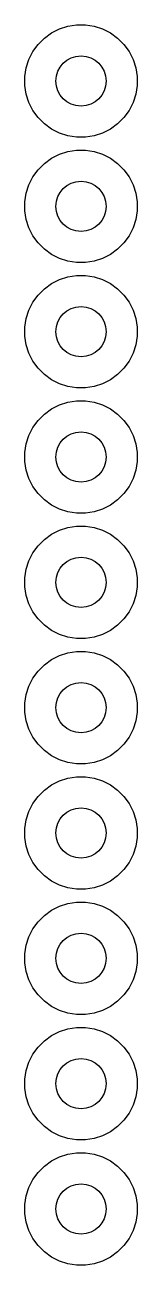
# Model space of a CAD drawing. Header units: inches. Extents: x 0.72 to 5.5, y -3.5 to -0.89.
# Drawn here: x 4.812 to 4.902, y -3.501 to -2.511 of the extents above; entities that cross this region are included whole.
import ezdxf

# ---------------------------------------------------------------- set-up
doc = ezdxf.new("R2010")
doc.units = ezdxf.units.IN
doc.header["$MEASUREMENT"] = 0
doc.layers.add('B.Cu', color=153, linetype='CONTINUOUS', true_color=0x4d7fc4)

msp = doc.modelspace()

# ---------------------------------------------------------------- linework, layer by layer
at = {"layer": 'B.Cu', "linetype": 'CONTINUOUS'}
for p, q in [((4.83967, -2.51453), (4.84638, -2.51235)), ((4.84638, -2.51235), (4.85336, -2.51124)), ((4.85336, -2.51124), (4.86042, -2.51124)), ((4.86042, -2.51124), (4.86739, -2.51235)), ((4.86739, -2.51235), (4.87411, -2.51453)), ((4.82267, -2.52688), (4.82766, -2.52188)), ((4.82766, -2.52188), (4.83338, -2.51773)), ((4.83338, -2.51773), (4.83967, -2.51453)), ((4.87411, -2.51453), (4.8804, -2.51773)), ((4.8804, -2.51773), (4.88611, -2.52188)), ((4.88611, -2.52188), (4.89111, -2.52688)), ((4.81532, -2.53888), (4.81852, -2.53259)), ((4.81852, -2.53259), (4.82267, -2.52688)), ((4.89111, -2.52688), (4.89526, -2.53259)), ((4.89526, -2.53259), (4.89846, -2.53888)), ((4.81313, -2.5456), (4.81532, -2.53888)), ((4.89846, -2.53888), (4.90065, -2.5456)), ((4.81203, -2.55257), (4.81313, -2.5456)), ((4.81203, -2.55963), (4.81203, -2.55257)), ((4.90065, -2.5456), (4.90175, -2.55257)), ((4.90175, -2.55257), (4.90175, -2.55963)), ((4.81313, -2.56661), (4.81203, -2.55963)), ((4.90175, -2.55963), (4.90065, -2.56661)), ((4.81532, -2.57332), (4.81313, -2.56661)), ((4.90065, -2.56661), (4.89846, -2.57332)), ((4.81852, -2.57961), (4.81532, -2.57332)), ((4.82267, -2.58533), (4.81852, -2.57961)), ((4.89526, -2.57961), (4.89111, -2.58533)), ((4.89846, -2.57332), (4.89526, -2.57961)), ((4.82766, -2.59032), (4.82267, -2.58533)), ((4.83338, -2.59447), (4.82766, -2.59032)), ((4.88611, -2.59032), (4.8804, -2.59447)), ((4.89111, -2.58533), (4.88611, -2.59032)), ((4.83967, -2.59768), (4.83338, -2.59447)), ((4.84638, -2.59986), (4.83967, -2.59768)), ((4.85336, -2.60096), (4.84638, -2.59986)), ((4.86042, -2.60096), (4.85336, -2.60096)), ((4.86739, -2.59986), (4.86042, -2.60096)), ((4.87411, -2.59768), (4.86739, -2.59986)), ((4.8804, -2.59447), (4.87411, -2.59768)), ((4.83967, -2.61453), (4.84638, -2.61235)), ((4.84638, -2.61235), (4.85336, -2.61124)), ((4.85336, -2.61124), (4.86042, -2.61124)), ((4.86042, -2.61124), (4.86739, -2.61235)), ((4.86739, -2.61235), (4.87411, -2.61453)), ((4.82267, -2.62688), (4.82766, -2.62188)), ((4.82766, -2.62188), (4.83338, -2.61773)), ((4.83338, -2.61773), (4.83967, -2.61453)), ((4.87411, -2.61453), (4.8804, -2.61773)), ((4.8804, -2.61773), (4.88611, -2.62188)), ((4.88611, -2.62188), (4.89111, -2.62688)), ((4.81532, -2.63888), (4.81852, -2.63259)), ((4.81852, -2.63259), (4.82267, -2.62688)), ((4.89111, -2.62688), (4.89526, -2.63259)), ((4.89526, -2.63259), (4.89846, -2.63888)), ((4.81313, -2.6456), (4.81532, -2.63888)), ((4.89846, -2.63888), (4.90065, -2.6456)), ((4.81203, -2.65257), (4.81313, -2.6456)), ((4.90065, -2.6456), (4.90175, -2.65257)), ((4.81203, -2.65963), (4.81203, -2.65257)), ((4.81313, -2.66661), (4.81203, -2.65963)), ((4.90175, -2.65963), (4.90065, -2.66661)), ((4.90175, -2.65257), (4.90175, -2.65963)), ((4.81532, -2.67332), (4.81313, -2.66661)), ((4.90065, -2.66661), (4.89846, -2.67332)), ((4.81852, -2.67961), (4.81532, -2.67332)), ((4.82267, -2.68533), (4.81852, -2.67961)), ((4.89526, -2.67961), (4.89111, -2.68533)), ((4.89846, -2.67332), (4.89526, -2.67961)), ((4.82766, -2.69032), (4.82267, -2.68533)), ((4.83338, -2.69447), (4.82766, -2.69032)), ((4.88611, -2.69032), (4.8804, -2.69447)), ((4.89111, -2.68533), (4.88611, -2.69032)), ((4.83967, -2.69768), (4.83338, -2.69447)), ((4.84638, -2.69986), (4.83967, -2.69768)), ((4.85336, -2.70096), (4.84638, -2.69986)), ((4.86042, -2.70096), (4.85336, -2.70096)), ((4.86739, -2.69986), (4.86042, -2.70096)), ((4.87411, -2.69768), (4.86739, -2.69986)), ((4.8804, -2.69447), (4.87411, -2.69768)), ((4.84638, -2.71235), (4.85336, -2.71124)), ((4.85336, -2.71124), (4.86042, -2.71124)), ((4.86042, -2.71124), (4.86739, -2.71235)), ((4.82766, -2.72188), (4.83338, -2.71773)), ((4.83338, -2.71773), (4.83967, -2.71453)), ((4.83967, -2.71453), (4.84638, -2.71235)), ((4.86739, -2.71235), (4.87411, -2.71453)), ((4.87411, -2.71453), (4.8804, -2.71773)), ((4.8804, -2.71773), (4.88611, -2.72188)), ((4.81852, -2.73259), (4.82267, -2.72688)), ((4.82267, -2.72688), (4.82766, -2.72188)), ((4.88611, -2.72188), (4.89111, -2.72688)), ((4.89111, -2.72688), (4.89526, -2.73259)), ((4.81313, -2.7456), (4.81532, -2.73888)), ((4.81532, -2.73888), (4.81852, -2.73259)), ((4.89526, -2.73259), (4.89846, -2.73888)), ((4.89846, -2.73888), (4.90065, -2.7456)), ((4.81203, -2.75257), (4.81313, -2.7456)), ((4.90065, -2.7456), (4.90175, -2.75257)), ((4.81203, -2.75963), (4.81203, -2.75257)), ((4.81313, -2.76661), (4.81203, -2.75963)), ((4.90175, -2.75963), (4.90065, -2.76661)), ((4.90175, -2.75257), (4.90175, -2.75963)), ((4.81532, -2.77332), (4.81313, -2.76661)), ((4.90065, -2.76661), (4.89846, -2.77332)), ((4.81852, -2.77961), (4.81532, -2.77332)), ((4.82267, -2.78533), (4.81852, -2.77961)), ((4.89526, -2.77961), (4.89111, -2.78533)), ((4.89846, -2.77332), (4.89526, -2.77961)), ((4.82766, -2.79032), (4.82267, -2.78533)), ((4.83338, -2.79447), (4.82766, -2.79032)), ((4.88611, -2.79032), (4.8804, -2.79447)), ((4.89111, -2.78533), (4.88611, -2.79032)), ((4.83967, -2.79768), (4.83338, -2.79447)), ((4.84638, -2.79986), (4.83967, -2.79768)), ((4.85336, -2.80096), (4.84638, -2.79986)), ((4.86739, -2.79986), (4.86042, -2.80096)), ((4.87411, -2.79768), (4.86739, -2.79986)), ((4.8804, -2.79447), (4.87411, -2.79768)), ((4.86042, -2.80096), (4.85336, -2.80096)), ((4.82766, -2.82188), (4.83338, -2.81773)), ((4.83338, -2.81773), (4.83967, -2.81453)), ((4.83967, -2.81453), (4.84638, -2.81235)), ((4.84638, -2.81235), (4.85336, -2.81124)), ((4.85336, -2.81124), (4.86042, -2.81124)), ((4.86042, -2.81124), (4.86739, -2.81235)), ((4.86739, -2.81235), (4.87411, -2.81453)), ((4.87411, -2.81453), (4.8804, -2.81773)), ((4.8804, -2.81773), (4.88611, -2.82188)), ((4.81852, -2.83259), (4.82267, -2.82688)), ((4.82267, -2.82688), (4.82766, -2.82188)), ((4.88611, -2.82188), (4.89111, -2.82688)), ((4.89111, -2.82688), (4.89526, -2.83259)), ((4.81313, -2.8456), (4.81532, -2.83888)), ((4.81532, -2.83888), (4.81852, -2.83259)), ((4.89526, -2.83259), (4.89846, -2.83888)), ((4.89846, -2.83888), (4.90065, -2.8456)), ((4.81203, -2.85257), (4.81313, -2.8456)), ((4.90065, -2.8456), (4.90175, -2.85257)), ((4.81203, -2.85963), (4.81203, -2.85257)), ((4.81313, -2.86661), (4.81203, -2.85963)), ((4.90175, -2.85963), (4.90065, -2.86661)), ((4.90175, -2.85257), (4.90175, -2.85963)), ((4.81532, -2.87332), (4.81313, -2.86661)), ((4.90065, -2.86661), (4.89846, -2.87332)), ((4.81852, -2.87961), (4.81532, -2.87332)), ((4.82267, -2.88533), (4.81852, -2.87961)), ((4.89526, -2.87961), (4.89111, -2.88533)), ((4.89846, -2.87332), (4.89526, -2.87961)), ((4.82766, -2.89032), (4.82267, -2.88533)), ((4.89111, -2.88533), (4.88611, -2.89032)), ((4.83338, -2.89447), (4.82766, -2.89032)), ((4.83967, -2.89768), (4.83338, -2.89447)), ((4.84638, -2.89986), (4.83967, -2.89768)), ((4.85336, -2.90096), (4.84638, -2.89986)), ((4.86739, -2.89986), (4.86042, -2.90096)), ((4.87411, -2.89768), (4.86739, -2.89986)), ((4.8804, -2.89447), (4.87411, -2.89768)), ((4.88611, -2.89032), (4.8804, -2.89447)), ((4.86042, -2.90096), (4.85336, -2.90096)), ((4.82766, -2.92188), (4.83338, -2.91773)), ((4.83338, -2.91773), (4.83967, -2.91453)), ((4.83967, -2.91453), (4.84638, -2.91235)), ((4.84638, -2.91235), (4.85336, -2.91124)), ((4.85336, -2.91124), (4.86042, -2.91124)), ((4.86042, -2.91124), (4.86739, -2.91235)), ((4.86739, -2.91235), (4.87411, -2.91453)), ((4.87411, -2.91453), (4.8804, -2.91773)), ((4.8804, -2.91773), (4.88611, -2.92188)), ((4.81852, -2.93259), (4.82267, -2.92688)), ((4.82267, -2.92688), (4.82766, -2.92188)), ((4.88611, -2.92188), (4.89111, -2.92688)), ((4.89111, -2.92688), (4.89526, -2.93259)), ((4.81313, -2.9456), (4.81532, -2.93888)), ((4.81532, -2.93888), (4.81852, -2.93259)), ((4.89526, -2.93259), (4.89846, -2.93888)), ((4.89846, -2.93888), (4.90065, -2.9456)), ((4.81203, -2.95257), (4.81313, -2.9456)), ((4.90065, -2.9456), (4.90175, -2.95257)), ((4.81203, -2.95963), (4.81203, -2.95257)), ((4.90175, -2.95257), (4.90175, -2.95963)), ((4.81313, -2.96661), (4.81203, -2.95963)), ((4.81532, -2.97332), (4.81313, -2.96661)), ((4.90065, -2.96661), (4.89846, -2.97332)), ((4.90175, -2.95963), (4.90065, -2.96661)), ((4.81852, -2.97961), (4.81532, -2.97332)), ((4.89846, -2.97332), (4.89526, -2.97961)), ((4.82267, -2.98533), (4.81852, -2.97961)), ((4.82766, -2.99032), (4.82267, -2.98533)), ((4.89111, -2.98533), (4.88611, -2.99032)), ((4.89526, -2.97961), (4.89111, -2.98533)), ((4.83338, -2.99447), (4.82766, -2.99032)), ((4.83967, -2.99768), (4.83338, -2.99447)), ((4.84638, -2.99986), (4.83967, -2.99768)), ((4.87411, -2.99768), (4.86739, -2.99986)), ((4.8804, -2.99447), (4.87411, -2.99768)), ((4.88611, -2.99032), (4.8804, -2.99447)), ((4.85336, -3.00096), (4.84638, -2.99986)), ((4.86042, -3.00096), (4.85336, -3.00096)), ((4.86739, -2.99986), (4.86042, -3.00096)), ((4.82766, -3.02188), (4.83338, -3.01773)), ((4.83338, -3.01773), (4.83967, -3.01453)), ((4.83967, -3.01453), (4.84638, -3.01235)), ((4.84638, -3.01235), (4.85336, -3.01124)), ((4.85336, -3.01124), (4.86042, -3.01124)), ((4.86042, -3.01124), (4.86739, -3.01235)), ((4.86739, -3.01235), (4.87411, -3.01453)), ((4.87411, -3.01453), (4.8804, -3.01773)), ((4.8804, -3.01773), (4.88611, -3.02188)), ((4.81852, -3.03259), (4.82267, -3.02688)), ((4.82267, -3.02688), (4.82766, -3.02188)), ((4.88611, -3.02188), (4.89111, -3.02688)), ((4.89111, -3.02688), (4.89526, -3.03259)), ((4.81532, -3.03888), (4.81852, -3.03259)), ((4.89526, -3.03259), (4.89846, -3.03888)), ((4.81203, -3.05257), (4.81313, -3.0456)), ((4.81313, -3.0456), (4.81532, -3.03888)), ((4.89846, -3.03888), (4.90065, -3.0456)), ((4.90065, -3.0456), (4.90175, -3.05257)), ((4.81203, -3.05963), (4.81203, -3.05257)), ((4.90175, -3.05257), (4.90175, -3.05963)), ((4.81313, -3.06661), (4.81203, -3.05963)), ((4.81532, -3.07332), (4.81313, -3.06661)), ((4.90065, -3.06661), (4.89846, -3.07332)), ((4.90175, -3.05963), (4.90065, -3.06661)), ((4.81852, -3.07961), (4.81532, -3.07332)), ((4.89846, -3.07332), (4.89526, -3.07961)), ((4.82267, -3.08533), (4.81852, -3.07961)), ((4.82766, -3.09032), (4.82267, -3.08533)), ((4.89111, -3.08533), (4.88611, -3.09032)), ((4.89526, -3.07961), (4.89111, -3.08533)), ((4.83338, -3.09447), (4.82766, -3.09032)), ((4.83967, -3.09768), (4.83338, -3.09447)), ((4.84638, -3.09986), (4.83967, -3.09768)), ((4.87411, -3.09768), (4.86739, -3.09986)), ((4.8804, -3.09447), (4.87411, -3.09768)), ((4.88611, -3.09032), (4.8804, -3.09447)), ((4.85336, -3.10096), (4.84638, -3.09986)), ((4.86042, -3.10096), (4.85336, -3.10096)), ((4.86739, -3.09986), (4.86042, -3.10096)), ((4.83338, -3.11773), (4.83967, -3.11453)), ((4.83967, -3.11453), (4.84638, -3.11235)), ((4.84638, -3.11235), (4.85336, -3.11124)), ((4.85336, -3.11124), (4.86042, -3.11124)), ((4.86042, -3.11124), (4.86739, -3.11235)), ((4.86739, -3.11235), (4.87411, -3.11453)), ((4.87411, -3.11453), (4.8804, -3.11773)), ((4.81852, -3.13259), (4.82267, -3.12688)), ((4.82267, -3.12688), (4.82766, -3.12188)), ((4.82766, -3.12188), (4.83338, -3.11773)), ((4.8804, -3.11773), (4.88611, -3.12188)), ((4.88611, -3.12188), (4.89111, -3.12688)), ((4.89111, -3.12688), (4.89526, -3.13259)), ((4.81532, -3.13888), (4.81852, -3.13259)), ((4.89526, -3.13259), (4.89846, -3.13888)), ((4.81203, -3.15257), (4.81313, -3.1456)), ((4.81313, -3.1456), (4.81532, -3.13888)), ((4.89846, -3.13888), (4.90065, -3.1456)), ((4.90065, -3.1456), (4.90175, -3.15257)), ((4.81203, -3.15963), (4.81203, -3.15257)), ((4.90175, -3.15257), (4.90175, -3.15963)), ((4.81313, -3.16661), (4.81203, -3.15963)), ((4.81532, -3.17332), (4.81313, -3.16661)), ((4.90065, -3.16661), (4.89846, -3.17332)), ((4.90175, -3.15963), (4.90065, -3.16661)), ((4.81852, -3.17961), (4.81532, -3.17332)), ((4.89846, -3.17332), (4.89526, -3.17961)), ((4.82267, -3.18533), (4.81852, -3.17961)), ((4.82766, -3.19032), (4.82267, -3.18533)), ((4.89111, -3.18533), (4.88611, -3.19032)), ((4.89526, -3.17961), (4.89111, -3.18533)), ((4.83338, -3.19447), (4.82766, -3.19032)), ((4.83967, -3.19768), (4.83338, -3.19447)), ((4.8804, -3.19447), (4.87411, -3.19768)), ((4.88611, -3.19032), (4.8804, -3.19447)), ((4.84638, -3.19986), (4.83967, -3.19768)), ((4.85336, -3.20096), (4.84638, -3.19986)), ((4.86042, -3.20096), (4.85336, -3.20096)), ((4.86739, -3.19986), (4.86042, -3.20096)), ((4.87411, -3.19768), (4.86739, -3.19986)), ((4.83338, -3.21773), (4.83967, -3.21453)), ((4.83967, -3.21453), (4.84638, -3.21235)), ((4.84638, -3.21235), (4.85336, -3.21124)), ((4.85336, -3.21124), (4.86042, -3.21124)), ((4.86042, -3.21124), (4.86739, -3.21235)), ((4.86739, -3.21235), (4.87411, -3.21453)), ((4.87411, -3.21453), (4.8804, -3.21773)), ((4.82267, -3.22688), (4.82766, -3.22188)), ((4.82766, -3.22188), (4.83338, -3.21773)), ((4.8804, -3.21773), (4.88611, -3.22188)), ((4.88611, -3.22188), (4.89111, -3.22688)), ((4.81532, -3.23888), (4.81852, -3.23259)), ((4.81852, -3.23259), (4.82267, -3.22688)), ((4.89111, -3.22688), (4.89526, -3.23259)), ((4.89526, -3.23259), (4.89846, -3.23888)), ((4.81203, -3.25257), (4.81313, -3.2456)), ((4.81313, -3.2456), (4.81532, -3.23888)), ((4.89846, -3.23888), (4.90065, -3.2456)), ((4.90065, -3.2456), (4.90175, -3.25257)), ((4.81203, -3.25963), (4.81203, -3.25257)), ((4.90175, -3.25257), (4.90175, -3.25963)), ((4.81313, -3.26661), (4.81203, -3.25963)), ((4.90175, -3.25963), (4.90065, -3.26661)), ((4.81532, -3.27332), (4.81313, -3.26661)), ((4.81852, -3.27961), (4.81532, -3.27332)), ((4.89846, -3.27332), (4.89526, -3.27961)), ((4.90065, -3.26661), (4.89846, -3.27332)), ((4.82267, -3.28533), (4.81852, -3.27961)), ((4.82766, -3.29032), (4.82267, -3.28533)), ((4.89111, -3.28533), (4.88611, -3.29032)), ((4.89526, -3.27961), (4.89111, -3.28533)), ((4.83338, -3.29447), (4.82766, -3.29032)), ((4.83967, -3.29768), (4.83338, -3.29447)), ((4.8804, -3.29447), (4.87411, -3.29768)), ((4.88611, -3.29032), (4.8804, -3.29447)), ((4.84638, -3.29986), (4.83967, -3.29768)), ((4.85336, -3.30096), (4.84638, -3.29986)), ((4.86042, -3.30096), (4.85336, -3.30096)), ((4.86739, -3.29986), (4.86042, -3.30096)), ((4.87411, -3.29768), (4.86739, -3.29986)), ((4.83338, -3.31773), (4.83967, -3.31453)), ((4.83967, -3.31453), (4.84638, -3.31235)), ((4.84638, -3.31235), (4.85336, -3.31124)), ((4.85336, -3.31124), (4.86042, -3.31124)), ((4.86042, -3.31124), (4.86739, -3.31235)), ((4.86739, -3.31235), (4.87411, -3.31453)), ((4.87411, -3.31453), (4.8804, -3.31773)), ((4.82267, -3.32688), (4.82766, -3.32188)), ((4.82766, -3.32188), (4.83338, -3.31773)), ((4.8804, -3.31773), (4.88611, -3.32188)), ((4.88611, -3.32188), (4.89111, -3.32688)), ((4.81532, -3.33888), (4.81852, -3.33259)), ((4.81852, -3.33259), (4.82267, -3.32688)), ((4.89111, -3.32688), (4.89526, -3.33259)), ((4.89526, -3.33259), (4.89846, -3.33888)), ((4.81313, -3.3456), (4.81532, -3.33888)), ((4.89846, -3.33888), (4.90065, -3.3456)), ((4.81203, -3.35257), (4.81313, -3.3456)), ((4.81203, -3.35963), (4.81203, -3.35257)), ((4.90065, -3.3456), (4.90175, -3.35257)), ((4.90175, -3.35257), (4.90175, -3.35963)), ((4.81313, -3.36661), (4.81203, -3.35963)), ((4.90175, -3.35963), (4.90065, -3.36661)), ((4.81532, -3.37332), (4.81313, -3.36661)), ((4.81852, -3.37961), (4.81532, -3.37332)), ((4.89846, -3.37332), (4.89526, -3.37961)), ((4.90065, -3.36661), (4.89846, -3.37332)), ((4.82267, -3.38533), (4.81852, -3.37961)), ((4.89526, -3.37961), (4.89111, -3.38533)), ((4.82766, -3.39032), (4.82267, -3.38533)), ((4.83338, -3.39447), (4.82766, -3.39032)), ((4.83967, -3.39768), (4.83338, -3.39447)), ((4.8804, -3.39447), (4.87411, -3.39768)), ((4.88611, -3.39032), (4.8804, -3.39447)), ((4.89111, -3.38533), (4.88611, -3.39032)), ((4.84638, -3.39986), (4.83967, -3.39768)), ((4.85336, -3.40096), (4.84638, -3.39986)), ((4.86042, -3.40096), (4.85336, -3.40096)), ((4.86739, -3.39986), (4.86042, -3.40096)), ((4.87411, -3.39768), (4.86739, -3.39986)), ((4.83338, -3.41773), (4.83967, -3.41453)), ((4.83967, -3.41453), (4.84638, -3.41235)), ((4.84638, -3.41235), (4.85336, -3.41124)), ((4.85336, -3.41124), (4.86042, -3.41124)), ((4.86042, -3.41124), (4.86739, -3.41235)), ((4.86739, -3.41235), (4.87411, -3.41453)), ((4.87411, -3.41453), (4.8804, -3.41773)), ((4.82267, -3.42688), (4.82766, -3.42188)), ((4.82766, -3.42188), (4.83338, -3.41773)), ((4.8804, -3.41773), (4.88611, -3.42188)), ((4.88611, -3.42188), (4.89111, -3.42688)), ((4.81532, -3.43888), (4.81852, -3.43259)), ((4.81852, -3.43259), (4.82267, -3.42688)), ((4.89111, -3.42688), (4.89526, -3.43259)), ((4.89526, -3.43259), (4.89846, -3.43888)), ((4.81313, -3.4456), (4.81532, -3.43888)), ((4.89846, -3.43888), (4.90065, -3.4456)), ((4.81203, -3.45257), (4.81313, -3.4456)), ((4.81203, -3.45963), (4.81203, -3.45257)), ((4.90065, -3.4456), (4.90175, -3.45257)), ((4.90175, -3.45257), (4.90175, -3.45963)), ((4.81313, -3.46661), (4.81203, -3.45963)), ((4.90175, -3.45963), (4.90065, -3.46661)), ((4.81532, -3.47332), (4.81313, -3.46661)), ((4.81852, -3.47961), (4.81532, -3.47332)), ((4.89846, -3.47332), (4.89526, -3.47961)), ((4.90065, -3.46661), (4.89846, -3.47332)), ((4.82267, -3.48533), (4.81852, -3.47961)), ((4.89526, -3.47961), (4.89111, -3.48533)), ((4.82766, -3.49032), (4.82267, -3.48533)), ((4.83338, -3.49447), (4.82766, -3.49032)), ((4.88611, -3.49032), (4.8804, -3.49447)), ((4.89111, -3.48533), (4.88611, -3.49032)), ((4.83967, -3.49768), (4.83338, -3.49447)), ((4.84638, -3.49986), (4.83967, -3.49768)), ((4.85336, -3.50096), (4.84638, -3.49986)), ((4.86042, -3.50096), (4.85336, -3.50096)), ((4.86739, -3.49986), (4.86042, -3.50096)), ((4.87411, -3.49768), (4.86739, -3.49986)), ((4.8804, -3.49447), (4.87411, -3.49768))]:
    msp.add_line(p, q, dxfattribs=at)
at = {"layer": 'B.Cu'}
for centre in [(4.85689, -2.5561), (4.85689, -2.5561), (4.85689, -2.6561), (4.85689, -2.6561), (4.85689, -2.7561), (4.85689, -2.7561), (4.85689, -2.8561), (4.85689, -2.8561), (4.85689, -2.9561), (4.85689, -2.9561), (4.85689, -3.0561), (4.85689, -3.0561), (4.85689, -3.1561), (4.85689, -3.1561), (4.85689, -3.2561), (4.85689, -3.2561), (4.85689, -3.3561), (4.85689, -3.3561), (4.85689, -3.4561), (4.85689, -3.4561)]:
    msp.add_circle(centre, 0.02, dxfattribs=at)

doc.saveas('drawing.dxf')
